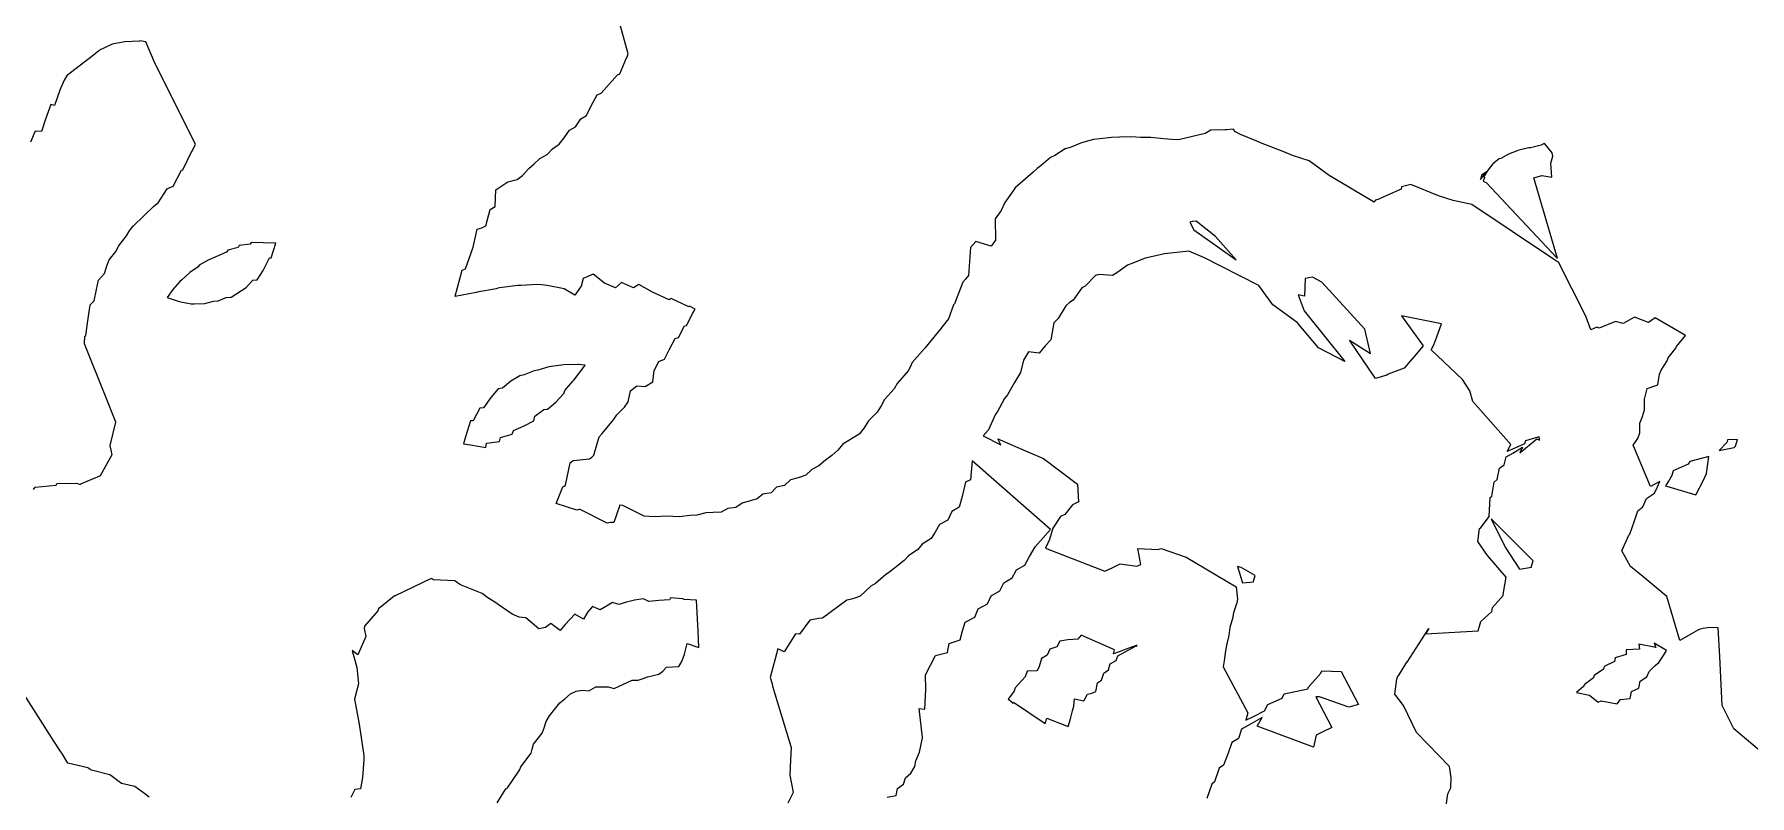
# Model space of a CAD drawing. Header units: metres. Extents: x 706349 to 713144, y 2649082 to 2655455.
# Drawn here: x 707921.2 to 708195, y 2652308.9 to 2652430.4 of the extents above; entities that cross this region are included whole.
import ezdxf

# ---------------------------------------------------------------- set-up
doc = ezdxf.new("R2010")
doc.units = ezdxf.units.M
doc.layers.add('C-TOPO-MINR', color=8, linetype='Continuous')

msp = doc.modelspace()

# ---------------------------------------------------------------- linework, layer by layer
at = {"layer": 'C-TOPO-MINR', "color": 8, "linetype": 'Continuous', "lineweight": -3, "flags": 128}
for points, elevation in [([(708196.51, 2652316.17), (708192.49, 2652319.56), (708190.62, 2652323.31), (708190.22, 2652331.12), (708189.96, 2652335.68), (708188.61, 2652335.74), (708187.59, 2652335.59), (708187.09, 2652335.47), (708186.71, 2652335.3), (708185.99, 2652334.9), (708183.86, 2652333.66), (708181.79, 2652340.67), (708177.97, 2652343.89), (708175.98, 2652345.46), (708174.58, 2652347.98), (708175.7, 2652350.47), (708175.88, 2652350.66), (708176.62, 2652352.77), (708177.16, 2652354.38), (708177.97, 2652355), (708178.52, 2652356.3), (708179.78, 2652357.16), (708180.29, 2652358.19), (708180.64, 2652359.02), (708179.18, 2652358.24), (708176.38, 2652364.82), (708177.16, 2652365.87), (708177.48, 2652366.79), (708177.45, 2652368.33), (708177.89, 2652369.4), (708178.21, 2652370.49), (708178.19, 2652372.17), (708178.61, 2652373.85), (708180.34, 2652374.48), (708180.62, 2652376.15), (708180.86, 2652376.78), (708181.83, 2652378.29), (708182.01, 2652378.75), (708183.22, 2652380.31), (708183.33, 2652380.58), (708184.74, 2652382.3), (708179.93, 2652385.16), (708178.85, 2652384.41), (708176.6, 2652385.23), (708174.78, 2652384.26), (708173.59, 2652384.56), (708170.97, 2652383.5), (708170.58, 2652383.64), (708169.62, 2652383.21), (708168.85, 2652385.38), (708164.51, 2652394), (708164.17, 2652394.2), (708163.54, 2652394.6), (708150.68, 2652403.24), (708147.68, 2652403.83), (708145.36, 2652404.6), (708140.9, 2652406.41), (708139.44, 2652406.05), (708139.36, 2652405.68), (708137.22, 2652404.71), (708135.8, 2652404.06), (708135.3, 2652403.9), (708135.02, 2652403.61), (708134.96, 2652403.62), (708127.91, 2652407.83), (708124.7, 2652410.2), (708122.04, 2652411.04), (708120.65, 2652411.6), (708116.91, 2652413.04), (708116.33, 2652413.3), (708113.73, 2652414.38), (708112.93, 2652414.83), (708112.59, 2652415.21), (708111.53, 2652415.15), (708111.29, 2652415.15), (708109.02, 2652415.09), (708108.1, 2652414.53), (708103.83, 2652413.55), (708102.75, 2652413.61), (708101.49, 2652413.67), (708099.41, 2652413.92), (708097.85, 2652413.91), (708096.25, 2652414), (708094.42, 2652413.96), (708093.16, 2652413.93), (708091.27, 2652413.68), (708090.27, 2652413.56), (708088.38, 2652413.07), (708086.57, 2652412.31), (708085.76, 2652412.09), (708084.12, 2652411.01), (708083.41, 2652410.69), (708081.92, 2652409.42), (708081.27, 2652408.96), (708080.66, 2652408.36), (708077.78, 2652405.86), (708077.21, 2652405), (708076.11, 2652403.52), (708075.52, 2652402.25), (708074.56, 2652400.93), (708074.63, 2652397.53), (708073.95, 2652396.58), (708071.52, 2652397.3), (708070.65, 2652396.34), (708070.34, 2652391.87), (708069.87, 2652391.32), (708069.43, 2652390.85), (708068.11, 2652387.4), (708067.91, 2652387.24), (708067.12, 2652384.97), (708066.05, 2652383.63), (708065.99, 2652383.5), (708063.84, 2652380.89), (708063.36, 2652380.32), (708061.33, 2652378.01), (708061.05, 2652377.38), (708060.71, 2652376.68), (708058.92, 2652374.66), (708058.48, 2652373.79), (708056.92, 2652372.11), (708056.38, 2652371.13), (708055.77, 2652370.07), (708054.38, 2652368.72), (708053.69, 2652367.62), (708052.9, 2652366.56), (708050.26, 2652364.98), (708049.45, 2652364.01), (708048.5, 2652363.19), (708047.48, 2652362.46), (708046.43, 2652361.54), (708045.31, 2652360.94), (708044.35, 2652360.07), (708043.14, 2652359.61), (708041.91, 2652359.3), (708040.97, 2652358.39), (708039.71, 2652358.13), (708038.81, 2652357.25), (708037.51, 2652357.04), (708036.61, 2652356.25), (708034.18, 2652355.6), (708033.21, 2652354.87), (708031.94, 2652354.74), (708030.84, 2652354.14), (708029.56, 2652354.09), (708028.39, 2652354.06), (708026.99, 2652353.64), (708025.87, 2652353.63), (708024.21, 2652353.42), (708023.14, 2652353.45), (708022.2, 2652353.51), (708020.2, 2652353.4), (708019.35, 2652353.47), (708018.59, 2652353.5), (708015.17, 2652355.2), (708014.69, 2652355.24), (708013.74, 2652352.51), (708013.17, 2652352.47), (708012.66, 2652352.41), (708008.36, 2652354.59), (708008.17, 2652354.56), (708008, 2652354.52), (708007.83, 2652354.47), (708004.51, 2652355.5), (708005.57, 2652358.21), (708005.8, 2652358.31), (708006, 2652358.43), (708006.75, 2652362.03), (708007.22, 2652362.37), (708009.86, 2652362.64), (708010.19, 2652362.92), (708010.51, 2652363.25), (708011.36, 2652366.14), (708011.85, 2652366.71), (708013.14, 2652368.22), (708013.66, 2652368.89), (708014.2, 2652369.67), (708015.43, 2652370.88), (708016.01, 2652371.76), (708016.36, 2652373.47), (708017.39, 2652374.32), (708018.74, 2652374.19), (708019.94, 2652374.92), (708020.16, 2652376.72), (708020.91, 2652378.17), (708021.79, 2652378.53), (708022.58, 2652380.02), (708023.5, 2652381.83), (708024.04, 2652381.98), (708024.98, 2652383.86), (708025.33, 2652383.92), (708026.31, 2652385.9), (708026.68, 2652386.54), (708025.79, 2652386.99), (708025.71, 2652386.92), (708022.88, 2652388.25), (708022.54, 2652387.99), (708019.89, 2652389.24), (708017.69, 2652390.48), (708016.85, 2652389.91), (708014.93, 2652390.76), (708014, 2652389.94), (708012.23, 2652390.65), (708010.4, 2652392.11), (708008.81, 2652391.4), (708008.5, 2652390.18), (708007.5, 2652388.76), (708005.78, 2652389.76), (708003.08, 2652390.28), (708002.25, 2652390.39), (708001.55, 2652390.47), (707998.88, 2652390.3), (707998.41, 2652390.28), (707995.49, 2652389.9), (707995.2, 2652389.86), (707994.95, 2652389.79), (707991.89, 2652389.22), (707991.77, 2652389.17), (707988.42, 2652388.57), (707988.42, 2652388.57), (707988.42, 2652388.57), (707988.37, 2652388.56), (707988.38, 2652388.62), (707988.39, 2652388.62), (707988.39, 2652388.62), (707989.5, 2652392.74), (707990.07, 2652392.95), (707991.25, 2652396.39), (707991.93, 2652399.26), (707992.65, 2652399.52), (707993.32, 2652399.81), (707993.98, 2652402.43), (707994.77, 2652402.89), (707994.91, 2652405.57), (707995.87, 2652406.18), (707996.82, 2652406.81), (707998.28, 2652407.21), (707999.16, 2652407.86), (708000.18, 2652408.97), (708001.03, 2652409.72), (708001.9, 2652410.54), (708003.06, 2652411.21), (708003.91, 2652412.11), (708004.99, 2652412.84), (708005.79, 2652413.87), (708006.65, 2652415.06), (708007.6, 2652415.63), (708008.48, 2652416.9), (708009.35, 2652417.41), (708010.13, 2652418.93), (708011.07, 2652420.7), (708011.69, 2652420.97), (708014.3, 2652423.89), (708014.69, 2652424.06), (708015.73, 2652426.6), (708015.81, 2652426.62), (708015.99, 2652427.23), (708014.41, 2652433.06)], -4), ([(707921.11, 2652357.77), (707921.24, 2652357.94), (707921.37, 2652358.14), (707924.71, 2652358.44), (707924.77, 2652358.56), (707924.82, 2652358.73), (707927.96, 2652358.76), (707928.58, 2652358.58), (707928.6, 2652358.61), (707928.62, 2652358.63), (707928.64, 2652358.65), (707931.72, 2652359.94), (707931.75, 2652359.96), (707931.78, 2652359.99), (707932.32, 2652360.93), (707933.64, 2652363.32), (707933.55, 2652363.79), (707933.32, 2652364.77), (707934.25, 2652368.49), (707932.6, 2652372.65), (707929.25, 2652380.99), (707929.32, 2652382.2), (707929.45, 2652382.32), (707929.85, 2652385.06), (707930.15, 2652387.19), (707930.78, 2652387.84), (707931.17, 2652389.65), (707931.49, 2652391.13), (707932.42, 2652392.22), (707932.81, 2652393.43), (707933.17, 2652394.4), (707934.31, 2652395.76), (707934.7, 2652396.57), (707935.95, 2652398.22), (707936.33, 2652398.87), (707936.7, 2652399.39), (707937.07, 2652399.82), (707940.25, 2652402.9), (707940.61, 2652403.22), (707940.99, 2652403.47), (707942.45, 2652405.7), (707942.75, 2652405.87), (707943.4, 2652406.15), (707944.73, 2652408.68), (707944.96, 2652408.74), (707946.38, 2652411.7), (707946.45, 2652411.71), (707946.98, 2652412.86), (707940.52, 2652425.66), (707939.06, 2652429.18), (707938.08, 2652429.31), (707938.03, 2652429.27), (707935.66, 2652429.17), (707933.64, 2652428.81), (707933.44, 2652428.66), (707931.66, 2652427.84), (707931.47, 2652427.68), (707929.93, 2652426.46), (707929.79, 2652426.34), (707926.53, 2652423.87), (707926.48, 2652423.83), (707926.02, 2652423.07), (707925.31, 2652421.47), (707924.45, 2652418.99), (707923.89, 2652419.15), (707923.02, 2652416.85), (707922.37, 2652414.86), (707921.37, 2652414.9), (707920.62, 2652413.14)], -6), ([(708146.18, 2652304.64), (708146.83, 2652309.24), (708147.29, 2652310.15), (708147.34, 2652311.8), (708147.11, 2652313.56), (708141.83, 2652318.99), (708139.76, 2652323.32), (708138.38, 2652325.09), (708138.7, 2652327.51), (708138.86, 2652328.01), (708138.93, 2652328.01), (708140.28, 2652330.22), (708140.32, 2652330.24), (708143.18, 2652334.69), (708143.21, 2652334.7), (708143.79, 2652335.6), (708143.24, 2652334.72), (708143.28, 2652334.74), (708151.67, 2652335.2), (708152.11, 2652336.69), (708153.82, 2652338.32), (708153.94, 2652338.96), (708155.63, 2652340.87), (708155.72, 2652341.31), (708156.12, 2652343.79), (708153.13, 2652347.21), (708151.62, 2652349.48), (708151.88, 2652351.54), (708152.03, 2652351.58), (708153.42, 2652353.45), (708153.42, 2652353.46), (708153.57, 2652356.48), (708153.84, 2652356.71), (708154.23, 2652358.95), (708154.71, 2652359.34), (708155.07, 2652361.15), (708155.81, 2652361.67), (708156.15, 2652362.97), (708157.22, 2652363.58), (708158.73, 2652364.49), (708158.32, 2652363.62), (708161.03, 2652365.86), (708161.43, 2652365.63), (708161.44, 2652365.78), (708161.4, 2652366.17), (708161.18, 2652366.11), (708159.24, 2652365.53), (708159.05, 2652365.04), (708157.49, 2652364.34), (708156.27, 2652363.82), (708156.87, 2652364.91), (708150.79, 2652371.78), (708150.31, 2652373.47), (708149.15, 2652375.32), (708144.15, 2652380.04), (708144.57, 2652380.86), (708145.05, 2652382.11), (708145.82, 2652384.17), (708139.43, 2652385.44), (708142.87, 2652380.67), (708141.52, 2652379.04), (708140.75, 2652378.16), (708140.24, 2652377.56), (708139.84, 2652377.1), (708137.28, 2652376.17), (708137.11, 2652375.99), (708135.29, 2652375.45), (708131.11, 2652381.57), (708134.49, 2652379.43), (708133.6, 2652383.34), (708126.7, 2652390.84), (708125.24, 2652391.62), (708124.07, 2652391.42), (708123.96, 2652388.61), (708122.93, 2652388.83), (708123.91, 2652386.25), (708130.38, 2652378.16), (708126.18, 2652380.36), (708122.76, 2652384.39), (708118.89, 2652387.21), (708116.64, 2652390.31), (708110.59, 2652393.36), (708108.01, 2652394.7), (708105.5, 2652395.77), (708101.6, 2652395.33), (708100.2, 2652395.05), (708098.53, 2652394.64), (708096.81, 2652393.99), (708095.69, 2652393.53), (708094.17, 2652392.43), (708093.33, 2652391.9), (708091.13, 2652392.06), (708090.61, 2652391.88), (708088.94, 2652390.2), (708088.41, 2652389.92), (708087.02, 2652387.98), (708086.44, 2652387.57), (708085.86, 2652387.07), (708084.65, 2652385.01), (708083.96, 2652384.34), (708083.45, 2652381.64), (708082.55, 2652380.67), (708081.59, 2652379.49), (708079.92, 2652379.71), (708079.1, 2652378.41), (708078.65, 2652376.43), (708077.67, 2652374.84), (708076.57, 2652372.88), (708076.08, 2652372.25), (708074.91, 2652370.09), (708074.64, 2652369.75), (708073.5, 2652367.3), (708073.45, 2652367.24), (708072.67, 2652366.32), (708075.5, 2652364.88), (708075.02, 2652365.85), (708079.77, 2652363.77), (708082.28, 2652362.71), (708087.71, 2652358.59), (708087.87, 2652355.79), (708086.91, 2652355.33), (708085.68, 2652353.77), (708085.02, 2652353.44), (708083.78, 2652351.59), (708083.24, 2652349.79), (708082.61, 2652348.41), (708092.09, 2652344.71), (708093.35, 2652345.32), (708094.52, 2652345.9), (708097.2, 2652345.54), (708097.83, 2652345.81), (708097.33, 2652348.36), (708100.58, 2652348.18), (708100.69, 2652348.24), (708101.08, 2652348.33), (708105.07, 2652346.96), (708113.05, 2652342.24), (708113.25, 2652340.29), (708113.13, 2652339.7), (708112.62, 2652338.1), (708112.45, 2652337.18), (708112.04, 2652335.72), (708111.86, 2652334.48), (708111.56, 2652333.13), (708111.36, 2652332.05), (708111.11, 2652330.44), (708110.97, 2652329.46), (708114.92, 2652322.16), (708114.61, 2652320.99), (708115.89, 2652321.62), (708117.56, 2652322.45), (708118.09, 2652323.48), (708120.37, 2652324.45), (708120.71, 2652325.18), (708124.46, 2652325.98), (708124.51, 2652326.07), (708124.55, 2652326.16), (708126.53, 2652328.46), (708126.71, 2652328.86), (708129.78, 2652328.75), (708132.56, 2652323.44), (708131, 2652323.05), (708126.33, 2652324.7), (708125.76, 2652324.71), (708128.29, 2652319.8), (708126.9, 2652319.11), (708125.8, 2652318.59), (708125.4, 2652316.66), (708116.4, 2652320.03), (708117.19, 2652321.4), (708115.35, 2652320.35), (708113.91, 2652319.52), (708113.4, 2652318.06), (708112.35, 2652317.4), (708111.74, 2652315.72), (708111.01, 2652313.81), (708110.34, 2652313.29), (708109.59, 2652311.12), (708109.15, 2652310.76), (708108.35, 2652308.48)], -6), ([(708057.36, 2652308.66), (708058.8, 2652308.94), (708059.02, 2652310.08), (708059.97, 2652310.73), (708060.25, 2652311.77), (708061.1, 2652312.51), (708061.74, 2652313.6), (708061.92, 2652314.49), (708062.49, 2652315.85), (708063.01, 2652318.15), (708063, 2652318.21), (708062.44, 2652322.83), (708063.37, 2652322.7), (708063.52, 2652325.83), (708063.47, 2652328.19), (708065.04, 2652331.26), (708066.97, 2652331.74), (708067.26, 2652333.21), (708068.98, 2652333.8), (708069.36, 2652335.24), (708069.81, 2652336.61), (708071.36, 2652337.39), (708071.89, 2652338.7), (708073.34, 2652339.5), (708073.92, 2652340.78), (708075.32, 2652341.6), (708075.94, 2652342.88), (708077.32, 2652343.67), (708078.01, 2652344.96), (708079.33, 2652345.71), (708080.07, 2652347.07), (708080.98, 2652348.6), (708083.39, 2652351.39), (708070.91, 2652362.32), (708070.62, 2652359.31), (708069.85, 2652358.93), (708069.32, 2652356.63), (708068.83, 2652354.92), (708067.65, 2652354.25), (708067.02, 2652352.86), (708065.68, 2652352.15), (708065.02, 2652350.93), (708064.38, 2652349.93), (708062.91, 2652349.04), (708062.24, 2652348.19), (708060.73, 2652347.16), (708060.05, 2652346.45), (708058.5, 2652345.19), (708057.79, 2652344.63), (708057.08, 2652344.15), (708055.46, 2652342.74), (708054.76, 2652342.36), (708053.02, 2652340.76), (708052.36, 2652340.49), (708051.65, 2652340.29), (708050.89, 2652340.13), (708047.01, 2652337.24), (708046.37, 2652337.18), (708045.02, 2652336.91), (708043.37, 2652334.69), (708042.74, 2652334.76), (708040.92, 2652331.87), (708040.48, 2652332.06), (708039.91, 2652332.33), (708038.65, 2652327.79), (708039.01, 2652326.74), (708039.07, 2652326.39), (708042, 2652316.6), (708041.91, 2652314.66), (708041.79, 2652312.21), (708042.36, 2652309.42), (708041.5, 2652307.75)], -6), ([(707995.09, 2652307.77), (707996.51, 2652310.03), (707996.63, 2652310.09), (707996.74, 2652310.18), (707998.55, 2652312.83), (707998.73, 2652313.11), (707998.89, 2652313.51), (708000.55, 2652315.68), (708000.71, 2652316.35), (708000.93, 2652317.12), (708002.28, 2652318.91), (708002.58, 2652319.74), (708002.93, 2652320.74), (708003.45, 2652321.67), (708004.48, 2652322.91), (708005.1, 2652323.74), (708005.9, 2652324.37), (708006.81, 2652325.14), (708007.71, 2652325.58), (708008.73, 2652325.76), (708009.76, 2652325.65), (708010.87, 2652326.26), (708012.83, 2652326.28), (708013.76, 2652326.01), (708016.64, 2652327.34), (708017.6, 2652327.36), (708018.38, 2652327.59), (708019.12, 2652327.88), (708020.9, 2652328.28), (708021.52, 2652328.79), (708022.12, 2652329.44), (708024.11, 2652329.52), (708024.57, 2652330.32), (708024.99, 2652331.49), (708025.45, 2652333.2), (708027.29, 2652332.54), (708027.2, 2652335.18), (708026.92, 2652340.11), (708024.96, 2652340.2), (708024.72, 2652340.32), (708022.75, 2652340.49), (708022.63, 2652340.15), (708020.88, 2652340.04), (708019.31, 2652339.87), (708018.44, 2652340.31), (708017.01, 2652340.08), (708015.72, 2652339.79), (708014.53, 2652339.4), (708013.53, 2652339.71), (708012.53, 2652339.15), (708011.54, 2652338.55), (708010.31, 2652339.07), (708009.56, 2652338.22), (708008.87, 2652337.09), (708007.5, 2652337.86), (708005.96, 2652336.21), (708005.14, 2652335.28), (708003.69, 2652336.41), (708002.83, 2652335.77), (708001.78, 2652335.54), (707999.69, 2652337.29), (707998.64, 2652337.39), (707997.5, 2652337.87), (707994.55, 2652339.89), (707993.59, 2652340.47), (707992.72, 2652341.15), (707989.24, 2652342.53), (707988.76, 2652342.86), (707988.35, 2652343.2), (707984.93, 2652343.33), (707984.76, 2652343.45), (707984.65, 2652343.53), (707984.56, 2652343.56), (707978.81, 2652340.81), (707978.76, 2652340.8), (707978.71, 2652340.78), (707978.67, 2652340.73), (707976.15, 2652338.72), (707976.1, 2652338.59), (707976.05, 2652338.42), (707973.91, 2652335.96), (707973.88, 2652335.57), (707974.16, 2652334.3), (707972.89, 2652331.37), (707971.99, 2652332.06), (707972.69, 2652329.39), (707972.96, 2652326.75), (707972.36, 2652324.3), (707973.08, 2652320.31), (707973.82, 2652315.34), (707973.81, 2652314.66), (707973.61, 2652311.82), (707973.32, 2652310.01), (707972.37, 2652309.92), (707971.77, 2652308.63)], -6), ([(707939.59, 2652308.68), (707938.64, 2652309.4), (707937.91, 2652309.92), (707937.27, 2652310.36), (707935.15, 2652310.88), (707934.57, 2652311.3), (707934.07, 2652311.66), (707933.65, 2652311.97), (707933.29, 2652312.24), (707930.36, 2652313), (707930.15, 2652313.12), (707929.96, 2652313.24), (707929.8, 2652313.35), (707926.61, 2652314.12), (707925.72, 2652315.52), (707925.35, 2652316.05), (707924.34, 2652317.59), (707918.21, 2652327.23)], -6)]:
    msp.add_lwpolyline(points, dxfattribs=dict(at, elevation=elevation))
for points, elevation in [([(708161.73, 2652412.69), (708159.99, 2652412.28), (708159.75, 2652412.27), (708158.18, 2652411.86), (708157.89, 2652411.79), (708156.52, 2652411.24), (708155.26, 2652410.57), (708155.03, 2652410.51), (708154, 2652409.71), (708153.26, 2652408.76), (708152.59, 2652407.7), (708152.65, 2652407.51), (708152.48, 2652406.92), (708152.7, 2652406.84), (708152.93, 2652406.73), (708164.21, 2652394.73), (708164.32, 2652394.62), (708160.55, 2652407.49), (708161.82, 2652407.83), (708163.4, 2652407.58), (708163.26, 2652409.79), (708163.57, 2652410.95), (708163.45, 2652411.45), (708162.31, 2652412.92), (708162.2, 2652412.96), (708161.73, 2652412.69)], -4), ([(708152.2, 2652407.88), (708152.03, 2652407.18), (708152.97, 2652408.45), (708152.2, 2652407.88)], -4), ([(708106.03, 2652400.52), (708105.65, 2652400.41), (708106.31, 2652399.16), (708113.05, 2652394.39), (708109.73, 2652398.12), (708106.66, 2652400.55), (708106.03, 2652400.52)], -6), ([(707943.34, 2652389.64), (707942.46, 2652388.4), (707944.36, 2652387.76), (707946.25, 2652387.36), (707946.76, 2652387.38), (707948.44, 2652387.41), (707949.83, 2652387.81), (707950.56, 2652387.85), (707951.86, 2652388.41), (707952.68, 2652388.46), (707955.04, 2652389.98), (707956.13, 2652391.16), (707956.8, 2652391.21), (707957.77, 2652392.7), (707958.77, 2652394.69), (707959.06, 2652394.71), (707959.8, 2652397.03), (707957.78, 2652397.13), (707955.82, 2652397.18), (707955.69, 2652396.89), (707953.91, 2652396.67), (707953.75, 2652396.34), (707952.11, 2652395.93), (707951.93, 2652395.59), (707948.96, 2652394.34), (707947.57, 2652393.56), (707947.37, 2652393.25), (707946.04, 2652392.35), (707944.76, 2652391.22), (707944.44, 2652390.91), (707943.34, 2652389.64)], -4), ([(707995.97, 2652373.93), (707995.25, 2652373.82), (707994.09, 2652372.44), (707992.9, 2652370.77), (707992.34, 2652370.73), (707991.29, 2652368.73), (707990.86, 2652368.72), (707990.07, 2652366.17), (707989.72, 2652365.04), (707990.84, 2652364.87), (707993.3, 2652364.45), (707993.41, 2652365.14), (707995.46, 2652365.4), (707995.63, 2652366.07), (707997.5, 2652366.58), (707997.73, 2652367.16), (707999.43, 2652367.89), (708000.95, 2652368.73), (708001.11, 2652369.48), (708002.57, 2652370.52), (708003.12, 2652370.57), (708004.46, 2652371.71), (708005.77, 2652373.07), (708005.9, 2652373.53), (708007.2, 2652375.02), (708007.34, 2652375.19), (708008.58, 2652376.78), (708009.13, 2652377.58), (708008.07, 2652377.69), (708007.96, 2652377.68), (708005.71, 2652377.62), (708005.39, 2652377.58), (708003.33, 2652377.3), (708001.57, 2652376.81), (708000.99, 2652376.7), (707999.39, 2652376.03), (707998.71, 2652375.91), (707997.28, 2652375.02), (707995.97, 2652373.93)], -6), ([(708191.46, 2652365.67), (708191.35, 2652365.28), (708190.14, 2652364), (708192.54, 2652364.48), (708192.72, 2652364.67), (708193.07, 2652365.73), (708191.46, 2652365.67)], -4), ([(708182.12, 2652359.27), (708181.56, 2652358.35), (708186.4, 2652356.89), (708187.65, 2652359.25), (708188.11, 2652360.32), (708188.48, 2652363.02), (708185.43, 2652362.21), (708185.17, 2652361.79), (708182.8, 2652360.74), (708182.55, 2652360.01), (708182.12, 2652359.27)], -4), ([(708155.95, 2652348.57), (708158.25, 2652345.05), (708160.15, 2652345.36), (708160.19, 2652345.52), (708160.44, 2652346.36), (708153.75, 2652353.06), (708155.95, 2652348.57)], -6), ([(708113.85, 2652345.33), (708113.24, 2652345.45), (708114.05, 2652342.85), (708115.81, 2652343.03), (708115.84, 2652343.3), (708116.06, 2652344.06), (708113.85, 2652345.33)], -6), ([(708076.76, 2652324.49), (708076.67, 2652324.36), (708077.45, 2652323.69), (708077.49, 2652323.81), (708082.58, 2652320.45), (708082.84, 2652321.3), (708086.22, 2652319.97), (708086.62, 2652321.16), (708086.92, 2652322.44), (708087.14, 2652323.19), (708087.26, 2652324.37), (708088.74, 2652324.06), (708089.31, 2652325.1), (708090.03, 2652325.29), (708090.64, 2652325.56), (708090.91, 2652326.93), (708091.57, 2652327.34), (708091.94, 2652328.47), (708092.68, 2652328.97), (708092.96, 2652329.94), (708093.87, 2652330.49), (708094.15, 2652331.24), (708095.31, 2652331.84), (708097.1, 2652332.82), (708097.08, 2652332.78), (708097.23, 2652332.89), (708097.12, 2652332.87), (708097.11, 2652332.85), (708095.48, 2652332.27), (708094.37, 2652331.88), (708093.46, 2652331.56), (708093.64, 2652332.2), (708088.3, 2652334.52), (708087.8, 2652333.86), (708086.2, 2652333.78), (708084.9, 2652333.57), (708084.4, 2652332.68), (708083.33, 2652332.29), (708082.87, 2652331.32), (708081.97, 2652330.8), (708081.59, 2652329.55), (708081.3, 2652328.81), (708079.7, 2652328.79), (708079.37, 2652327.86), (708077.78, 2652326.11), (708077.63, 2652325.61), (708076.76, 2652324.49)], -4), ([(708169.45, 2652324.95), (708170.84, 2652323.82), (708171.32, 2652324.06), (708173.83, 2652323.56), (708174.37, 2652324.24), (708175.91, 2652324.41), (708176.15, 2652325.55), (708177.32, 2652326.09), (708177.52, 2652327.17), (708178.6, 2652327.9), (708178.97, 2652328.71), (708179.89, 2652329.68), (708180.5, 2652330.14), (708181.26, 2652331.26), (708181.71, 2652332.08), (708179.75, 2652333.26), (708180.04, 2652332.53), (708177.29, 2652333.1), (708177.43, 2652332.28), (708175.27, 2652332.2), (708175.28, 2652331.46), (708173.51, 2652330.91), (708173.43, 2652330.32), (708171.78, 2652329.55), (708171.67, 2652329.08), (708170.16, 2652328.08), (708170.07, 2652327.74), (708168.58, 2652326.58), (708168.53, 2652326.4), (708167.35, 2652325.36), (708169.45, 2652324.95)], -4)]:
    msp.add_lwpolyline(points, close=True, dxfattribs=dict(at, elevation=elevation))

doc.saveas('drawing.dxf')
